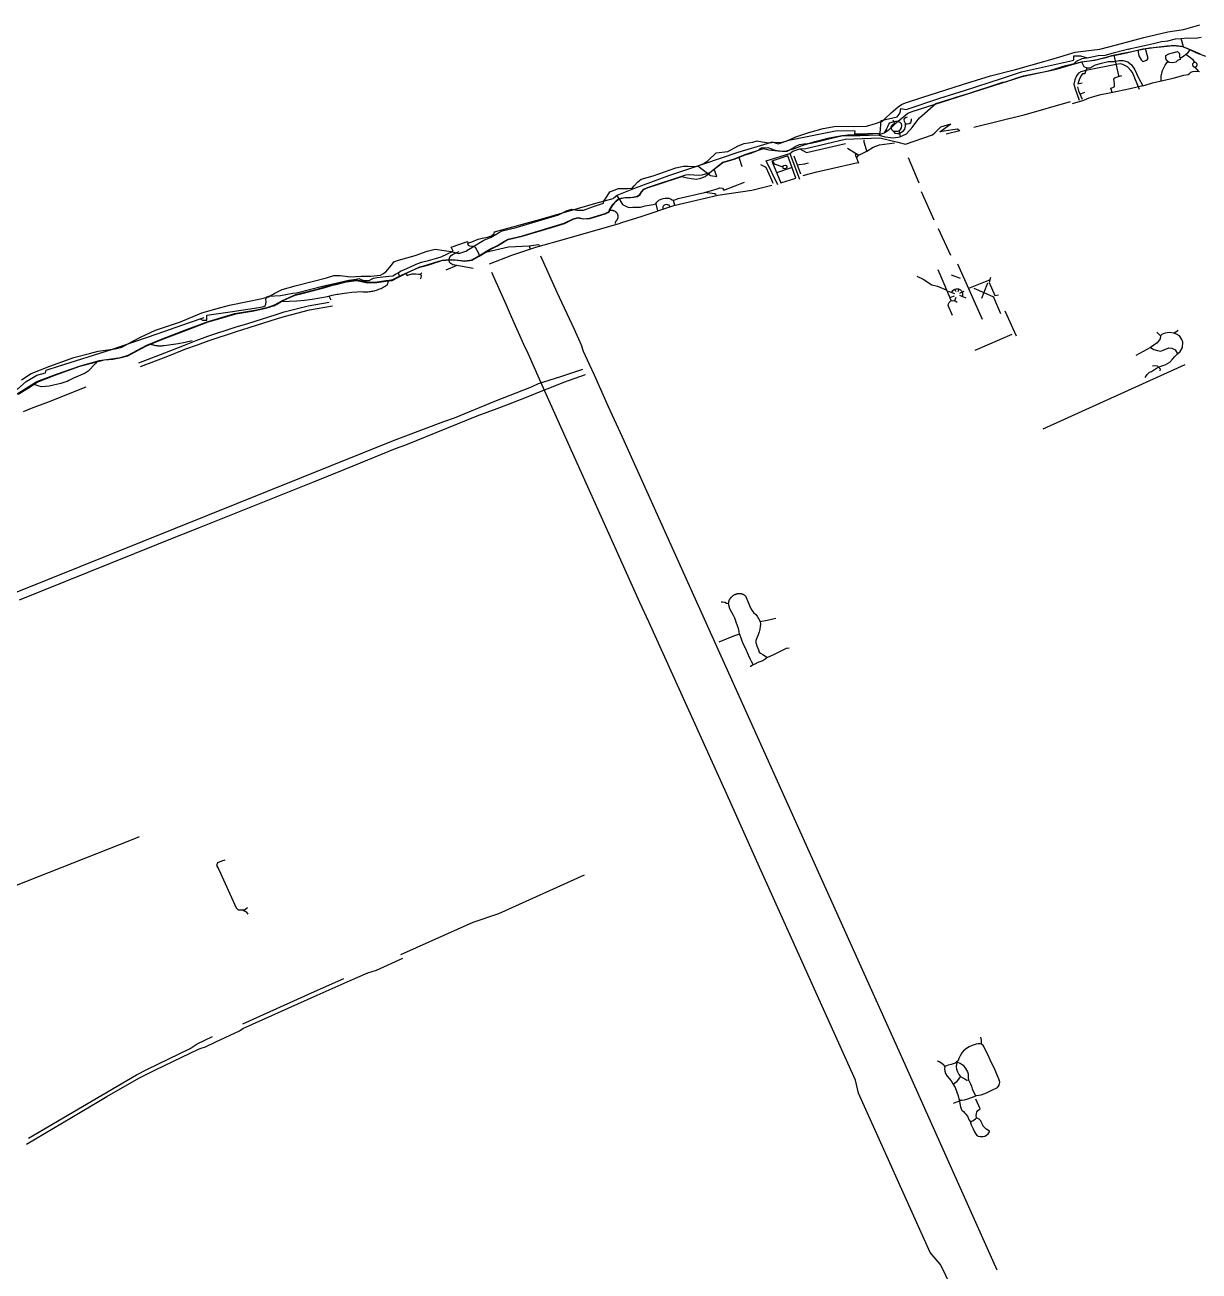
# Model space of a CAD drawing. Header units: inches. Extents: x 327545 to 344127, y 4677187 to 4689491.
# Drawn here: x 330320 to 332734, y 4685050 to 4687612 of the extents above; entities that cross this region are included whole.
import ezdxf

# ---------------------------------------------------------------- set-up
doc = ezdxf.new("R2010")
doc.units = ezdxf.units.IN
doc.header["$MEASUREMENT"] = 0
doc.layers.add('Trails', color=7, linetype='Continuous')

msp = doc.modelspace()

# ---------------------------------------------------------------- linework, layer by layer
at = {"layer": 'Trails'}
for p, q in [((332702.5035, 4687566.577), (332697.7883, 4687583.9155)), ((332476.1604, 4687530.7485), (332475.9844, 4687530.579)), ((332489.3459, 4687469.1534), (332499.5786, 4687473.1991)), ((332494.839, 4687455.8694), (332473.1144, 4687449.6097)), ((332104.7468, 4687416.6124), (332107.9218, 4687409.4687)), ((332120.6672, 4687382.0356), (332117.4468, 4687393.5936)), ((332242.5295, 4687394.0471), (332214.3514, 4687386.9034)), ((331888.8146, 4687342.2724), (331855.7287, 4687331.3834)), ((331892.677, 4687346.9277), (331913.0688, 4687294.833)), ((331915.5649, 4687304.738), (331901.6694, 4687342.0673)), ((332030.0087, 4687338.5482), (332034.5791, 4687343.799)), ((331742.8738, 4687299.8861), (331737.685, 4687315.3735)), ((331788.1051, 4687339.4467), (331794.5751, 4687320.8728)), ((331855.7287, 4687331.3834), (331874.5733, 4687287.2019)), ((331866.5419, 4687307.9082), (331896.583, 4687318.3804)), ((332030.0087, 4687338.5482), (332034.2019, 4687327.6723)), ((332159.0436, 4687285.9671), (332136.9157, 4687338.4279)), ((331874.5733, 4687287.2019), (331904.9696, 4687296.5776)), ((332189.8563, 4687210.5354), (332163.9109, 4687268.3388)), ((331531.8493, 4687256.7737), (331538.0206, 4687261.264)), ((331538.0206, 4687261.264), (331538.1632, 4687260.999)), ((331541.8505, 4687254.1498), (331538.1632, 4687260.999)), ((331617.2692, 4687243.8481), (331621.0081, 4687229.5913)), ((331653.1468, 4687251.1507), (331656.0655, 4687242.0268)), ((332224.0663, 4687137.7587), (332198.8554, 4687192.3224)), ((331356.9691, 4687157.4934), (331358.713, 4687149.839)), ((331207.9265, 4687116.6802), (331185.4369, 4687107.089)), ((331241.7314, 4687110.6474), (331207.9265, 4687116.6802)), ((332237.5547, 4687120.3704), (332288.4527, 4687006.815)), ((331087.6782, 4687102.0841), (331090.5508, 4687093.8472)), ((331133.4682, 4687099.4531), (331136.6432, 4687101.6756)), ((332224.4923, 4687097.5502), (332242.8809, 4687091.0679)), ((332304.5701, 4687087.8038), (332260.4058, 4687069.3888)), ((332224.8892, 4687044.898), (332215.6104, 4687066.0833)), ((332218.4268, 4687064.086), (332225.9237, 4687061.544)), ((332225.9237, 4687061.544), (332231.3186, 4687059.7147)), ((332231.8742, 4687067.811), (332234.1761, 4687063.2072)), ((332240.4468, 4687068.3666), (332238.5417, 4687062.8104)), ((332250.6068, 4687063.7629), (332242.1136, 4687059.7147)), ((332271.2547, 4687070.249), (332291.8398, 4687061.379)), ((332291.8398, 4687061.379), (332287.1298, 4687049.413)), ((332299.3668, 4687080.5016), (332291.8398, 4687061.379)), ((330949.9645, 4687045.5296), (330945.7331, 4687054.254)), ((332223.8151, 4687051.7487), (332231.2392, 4687054.7141)), ((332232.5092, 4687045.1097), (332234.6524, 4687051.8566)), ((332255.6868, 4687050.1103), (332247.4617, 4687053.4502)), ((332311.9345, 4687052.0589), (332326.1559, 4687018.3244)), ((332335.0856, 4687024.013), (332358.2367, 4686972.0884)), ((332682.6899, 4686977.9743), (332691.6196, 4686984.2581)), ((332349.5494, 4686975.2344), (332273.3326, 4686942.1634)), ((332647.3018, 4686979.6279), (332655.2394, 4686972.6826)), ((332634.7341, 4686948.2086), (332604.307, 4686931.6721)), ((332413.4837, 4686781.0303), (332705.8076, 4686913.1926)), ((332240.6519, 4685403.9955), (332241.7785, 4685398.8185)), ((332264.2082, 4685356.2629), (332264.3846, 4685355.4098))]:
    msp.add_line(p, q, dxfattribs=at)
for points in [[(330313.0491, 4686882.2685), (330332.7703, 4686894.7529), (330371.5555, 4686909.8656), (330420.8586, 4686927.6066), (330453.07, 4686936.1486), (330470.8191, 4686940.7482), (330505.66, 4686945.3477), (330519.4649, 4686949.2901), (330533.2697, 4686956.518), (330557.5927, 4686969.6595), (330588.4893, 4686984.1151), (330640.4219, 4687001.1991), (330683.8087, 4687019.5972), (330715.4938, 4687028.7582), (330741.1793, 4687035.5829), (330777.9194, 4687042.7326), (330804.2551, 4687048.5823), (330820.8369, 4687052.8071), (330833.8423, 4687060.2817), (330849.1235, 4687067.4314), (330878.3855, 4687075.556), (330940.1608, 4687091.4803), (330955.4421, 4687096.3551), (330968.4474, 4687096.3551), (330989.9062, 4687093.7552), (331011.6926, 4687094.9763), (331031.7351, 4687094.9763), (331051.0067, 4687097.2878), (331056.4028, 4687099.5994), (331062.5697, 4687104.2225), (331070.2784, 4687113.4686), (331075.6744, 4687120.4033), (331078.7579, 4687124.2558), (331088.0083, 4687128.1084), (331122.6973, 4687137.3546), (331147.365, 4687146.6008), (331163.5532, 4687150.4533), (331182.054, 4687148.1418), (331196.7004, 4687145.8302), (331212.1178, 4687141.9777), (331226.7642, 4687146.6008), (331241.4107, 4687155.0764), (331263.7658, 4687168.9457), (331279.1831, 4687175.1098), (331293.8296, 4687184.356), (331301.5382, 4687188.2085), (331330.0603, 4687195.1432), (331390.1878, 4687212.865), (331417.1682, 4687221.3407), (331434.8981, 4687229.8163), (331444.9193, 4687232.8984), (331455.7115, 4687230.5868), (331468.8162, 4687230.5868), (331487.317, 4687237.5215), (331509.6721, 4687245.2266), (331510.443, 4687249.0792), (331517.3808, 4687259.8664), (331522.7769, 4687268.3421), (331540.5068, 4687275.2767), (331559.7784, 4687275.2767), (331569.0288, 4687276.0472), (331572.8832, 4687280.6703), (331580.5918, 4687289.146), (331587.5296, 4687294.5395), (331612.1973, 4687301.4742), (331658.4493, 4687317.655), (331674.6375, 4687321.5076), (331683.8879, 4687321.5076), (331700.0761, 4687320.737), (331714.7225, 4687326.1306), (331725.276, 4687333.1996), (331741.1567, 4687348.3364), (331765.7293, 4687351.2008), (331787.0348, 4687363.3489), (331798.8409, 4687367.5491), (331816.8207, 4687370.7078), (331825.5584, 4687372.9784), (331835.9996, 4687371.1721), (331849.7846, 4687369.2362), (331862.0549, 4687370.2731), (331872.9306, 4687369.7971), (331885.4268, 4687372.729), (331905.2422, 4687381.8292), (331932.0198, 4687390.3942), (331961.4752, 4687398.4238), (331988.2529, 4687403.2416), (332024.8052, 4687402.7243), (332050.3754, 4687403.7717), (332069.0291, 4687409.2186), (332083.0718, 4687414.0371), (332088.3116, 4687418.8555), (332101.3063, 4687430.7968), (332115.7682, 4687442.9476), (332122.4751, 4687448.185), (332130.8588, 4687451.7464), (332166.699, 4687462.8498), (332211.7613, 4687477.305), (332248.2303, 4687489.2463), (332305.6309, 4687506.6854), (332357.044, 4687520.0681), (332415.4192, 4687536.1274), (332429.3701, 4687540.4707), (332448.088, 4687546.2982), (332479.6856, 4687555.3985), (332495.7521, 4687557.5397), (332530.5631, 4687561.8222), (332564.8384, 4687570.3871), (332621.0715, 4687585.9111), (332670.3424, 4687597.1525), (332702.4755, 4687602.5056), (332736.2153, 4687611.6059)], [(332590.2649, 4687562.0554), (332593.7322, 4687563.0551), (332606.4601, 4687565.6571), (332622.0806, 4687569.4155), (332640.5939, 4687573.4632), (332657.0823, 4687577.2217), (332670.3887, 4687578.9563), (332686.0092, 4687583.2931), (332697.2908, 4687583.8713), (332710.3079, 4687585.0278), (332727.0855, 4687584.4496), (332738.6563, 4687586.4733)], [(330295.4089, 4686847.5465), (330344.82, 4686878.344), (330385.1029, 4686893.7031), (330434.1964, 4686910.9672), (330473.8046, 4686921.6829), (330517.3419, 4686928.152), (330532.7407, 4686932.7557), (330570.8011, 4686953.0361), (330601.1291, 4686965.6545), (330652.6765, 4686985.4608), (330696.7687, 4687001.9303), (330751.4986, 4687018.1634), (330797.1666, 4687025.9042), (330820.3372, 4687031.292), (330833.0963, 4687036.3006), (330848.5744, 4687044.3175), (330863.5366, 4687051.4613), (330877.1892, 4687057.6525), (330923.9411, 4687069.3207), (330952.7146, 4687077.7344), (330981.8453, 4687084.6798), (330991.5688, 4687086.3863), (331001.6097, 4687087.4182), (331013.7541, 4687085.3148), (331025.4223, 4687082.8541), (331044.7501, 4687083.5288), (331062.6095, 4687086.0688), (331069.2771, 4687086.7832), (331076.3414, 4687088.4104), (331094.67, 4687096.944), (331114.0335, 4687106.2748), (331123.0928, 4687110.4234), (331131.9193, 4687113.9159), (331140.5553, 4687116.4348), (331146.9477, 4687118.3398), (331162.1666, 4687123.06), (331173.7447, 4687126.5525), (331178.6925, 4687128.2987), (331185.5346, 4687128.5369), (331197.9421, 4687129.1339), (331224.8521, 4687126.4099), (331239.4097, 4687128.4597), (331253.6311, 4687136.6618), (331276.4515, 4687150.7178), (331291.8691, 4687158.0978), (331306.117, 4687167.1069), (331314.0942, 4687170.9963), (331342.947, 4687178.1004), (331429.1881, 4687203.8576), (331447.365, 4687212.6683), (331457.5251, 4687215.5655), (331468.3598, 4687213.2239), (331481.4567, 4687214.3748), (331513.0877, 4687223.622), (331521.7396, 4687227.948), (331522.4539, 4687231.7183), (331529.7962, 4687242.9102), (331535.6302, 4687250.1333), (331541.4643, 4687254.5783), (331554.204, 4687257.039), (331565.1181, 4687257.039), (331573.4128, 4687258.1502), (331579.2866, 4687259.4996), (331584.7238, 4687263.1509), (331588.0178, 4687268.3499), (331592.82, 4687273.6284), (331600.2019, 4687277.4781), (331678.9631, 4687303.2405), (331686.8886, 4687304.1422), (331695.6505, 4687303.3544), (331704.8581, 4687302.8384), (331712.5305, 4687303.2381), (331728.2467, 4687308.334), (331754.9516, 4687329.6005), (331778.9229, 4687336.5855), (331801.2009, 4687344.9993), (331839.1422, 4687357.5935), (331849.9902, 4687354.6302), (331862.2139, 4687353.1485), (331874.6224, 4687352.0221), (331886.3508, 4687352.7913), (331902.4309, 4687357.6084), (331917.9832, 4687363.5626), (331944.6585, 4687371.7372), (331974.1067, 4687379.6747), (332000.7768, 4687384.596), (332037.6862, 4687383.961), (332075.5482, 4687385.6279), (332086.7401, 4687389.8347), (332096.5667, 4687395.8725), (332115.9898, 4687413.9304), (332135.5928, 4687429.865), (332144.7871, 4687433.6353), (332253.9279, 4687468.3619), (332370.8277, 4687505.7741), (332427.4487, 4687517.8126), (332460.5481, 4687528.1579), (332492.748, 4687535.725), (332508.9405, 4687538.0798), (332520.2647, 4687538.9793), (332554.1843, 4687548.0546), (332572.7846, 4687551.3619), (332585.1671, 4687554.2194), (332618.8751, 4687562.5538), (332631.9125, 4687564.0685), (332646.2331, 4687565.8214), (332668.1604, 4687568.5334), (332677.1894, 4687569.5255), (332687.4089, 4687569.4925), (332698.4077, 4687568.0187), (332716.2971, 4687560.7736), (332736.9346, 4687551.9761)], [(332232.4745, 4687470.8641), (332251.9191, 4687477.1026), (332328.3309, 4687501.4443), (332369.606, 4687514.991), (332474.1695, 4687538.2744), (332476.7095, 4687539.5444), (332477.1328, 4687548.011), (332490.6795, 4687548.2227), (332504.3928, 4687543.6982)], [(332590.2649, 4687562.0554), (332578.6901, 4687558.7183), (332557.5734, 4687553.5142), (332540.7958, 4687548.8884), (332527.2001, 4687548.0211), (332507.5298, 4687544.2626), (332493.0663, 4687541.6605), (332481.7847, 4687536.1673), (332476.1604, 4687530.7485)], [(332476.1604, 4687530.7485), (332492.95, 4687535.4183), (332509.3807, 4687537.7996), (332521.5401, 4687539.9497), (332543.1151, 4687544.864), (332554.6831, 4687548.5447), (332577.8607, 4687553.5453), (332592.6232, 4687556.5722)], [(332559.5325, 4687549.591), (332559.4234, 4687549.5674), (332569.6206, 4687504.9834)], [(332592.6232, 4687556.5722), (332608.4849, 4687559.5857), (332632.4943, 4687564.7897), (332655.9252, 4687566.8135), (332681.9595, 4687569.1265), (332700.762, 4687567.3918), (332714.3576, 4687561.0312), (332728.8211, 4687554.0925), (332747.3344, 4687547.4428)], [(332608.4849, 4687559.5857), (332610.7634, 4687548.3091), (332615.3936, 4687540.0408), (332618.7009, 4687536.4028), (332626.6384, 4687539.0486), (332629.615, 4687542.3559), (332627.6306, 4687549.9627), (332624.4961, 4687563.0561)], [(332670.39, 4687536.1194), (332666.3402, 4687542.1908), (332666.3402, 4687548.5513), (332672.1256, 4687552.3098), (332682.5393, 4687554.9119), (332690.0603, 4687556.6466), (332693.8209, 4687552.8881), (332694.3994, 4687546.8167), (332695.8457, 4687543.3473)], [(332695.8457, 4687543.3473), (332702.2097, 4687547.684), (332707.3659, 4687551.227)], [(332707.3659, 4687551.227), (332711.4663, 4687554.0445), (332716.1363, 4687560.1779)], [(332707.3659, 4687551.227), (332714.9375, 4687545.9493), (332720.7229, 4687541.0343), (332724.7727, 4687534.3847)], [(332235.2693, 4687463.2661), (332262.6117, 4687471.6209), (332318.8027, 4687489.6787), (332330.9074, 4687493.5814), (332337.059, 4687494.4412), (332360.6731, 4687502.8418), (332373.1086, 4687506.8767), (332390.6372, 4687510.4486), (332428.9358, 4687518.0554), (332443.0069, 4687521.663), (332461.678, 4687526.7205), (332476.1604, 4687530.7485)], [(332611.8888, 4687478.6484), (332597.3365, 4687513.5067), (332594.1615, 4687517.8724), (332587.4146, 4687525.413), (332577.8896, 4687530.5724), (332573.1271, 4687531.3661), (332563.8927, 4687530.0267), (332501.3385, 4687517.5778), (332491.3707, 4687515.4911), (332486.2113, 4687512.3161), (332482.2425, 4687506.7598), (332479.0675, 4687498.4254), (332477.0831, 4687490.0911), (332479.8613, 4687480.1692), (332488.1575, 4687456.9209)], [(332492.95, 4687535.4183), (332497.6959, 4687526.2895), (332503.4813, 4687523.6875), (332510.713, 4687523.3983), (332521.7054, 4687529.4698), (332533.8547, 4687532.9392), (332547.4504, 4687536.1194), (332560.4675, 4687536.6976), (332570.0134, 4687538.4323), (332578.113, 4687538.7214), (332587.6589, 4687535.5412), (332595.4691, 4687529.7589), (332601.8331, 4687520.7963), (332609.6433, 4687502.8712), (332618.6107, 4687486.6807), (332623.3186, 4687488.0251)], [(332503.4813, 4687523.6875), (332499.2413, 4687511.598), (332499.7705, 4687511.3335)], [(332656.7663, 4687496.6309), (332656.2158, 4687506.3405), (332659.1085, 4687518.1943), (332664.6046, 4687528.8915), (332670.39, 4687536.1194)], [(332695.8457, 4687543.3473), (332695.5565, 4687540.7453), (332689.7711, 4687538.4323), (332686.8784, 4687535.252), (332680.5144, 4687533.5174), (332672.7042, 4687534.6738), (332670.39, 4687536.1194)], [(332730.347, 4687529.7589), (332730.3291, 4687530.1691), (332730.2755, 4687530.5761), (332730.1866, 4687530.977), (332730.0632, 4687531.3686), (332729.906, 4687531.7479), (332729.7164, 4687532.1121), (332729.4958, 4687532.4584), (332729.2459, 4687532.7842), (332728.9685, 4687533.0869), (332728.6658, 4687533.3643), (332728.34, 4687533.6142), (332727.9937, 4687533.8348), (332727.6295, 4687534.0244), (332727.2502, 4687534.1816), (332726.8586, 4687534.305), (332726.4578, 4687534.3939), (332726.0507, 4687534.4475), (332725.6405, 4687534.4654), (332725.2303, 4687534.4475), (332724.8232, 4687534.3939), (332724.4223, 4687534.305), (332724.0307, 4687534.1816), (332723.6514, 4687534.0244), (332723.2872, 4687533.8348), (332722.9409, 4687533.6142), (332722.6152, 4687533.3643), (332722.3125, 4687533.0869), (332722.0351, 4687532.7842), (332721.7851, 4687532.4584), (332721.5645, 4687532.1121), (332721.3749, 4687531.7479), (332721.2178, 4687531.3686), (332721.0943, 4687530.977), (332721.0054, 4687530.5761), (332720.9519, 4687530.1691), (332720.9339, 4687529.7589), (332720.9519, 4687529.3487), (332721.0054, 4687528.9416), (332721.0943, 4687528.5407), (332721.2178, 4687528.1491), (332721.3749, 4687527.7698), (332721.5645, 4687527.4056), (332721.7851, 4687527.0593), (332722.0351, 4687526.7336), (332722.3125, 4687526.4308), (332722.6152, 4687526.1535), (332722.9409, 4687525.9035), (332723.2872, 4687525.6829), (332723.6514, 4687525.4933), (332724.0307, 4687525.3362), (332724.4223, 4687525.2127), (332724.8232, 4687525.1238), (332725.2303, 4687525.0702), (332725.6405, 4687525.0523), (332726.0507, 4687525.0702), (332726.4578, 4687525.1238), (332726.8586, 4687525.2127), (332727.2502, 4687525.3362), (332727.6295, 4687525.4933), (332727.9937, 4687525.6829), (332728.34, 4687525.9035), (332728.6658, 4687526.1535), (332728.9685, 4687526.4308), (332729.2459, 4687526.7336), (332729.4958, 4687527.0593), (332729.7164, 4687527.4056), (332729.906, 4687527.7698), (332730.0632, 4687528.1491), (332730.1866, 4687528.5407), (332730.2755, 4687528.9416), (332730.3291, 4687529.3487), (332730.347, 4687529.7589)], [(332725.9343, 4687525.0615), (332728.8225, 4687520.7963), (332732.9562, 4687515.9286)], [(332499.7705, 4687511.3335), (332494.8161, 4687510.77), (332491.6411, 4687507.595), (332487.9369, 4687498.5992), (332484.7619, 4687490.3971), (332493.7578, 4687492.7783)], [(332555.5883, 4687472.6122), (332553.0246, 4687481.4012), (332557.2579, 4687482.9887), (332559.6392, 4687484.047), (332560.4329, 4687486.4283), (332560.6975, 4687491.1908), (332559.11, 4687499.9221), (332561.4913, 4687503.0971), (332566.7829, 4687505.2138), (332575.5142, 4687507.595)], [(332623.3186, 4687488.0251), (332638.8596, 4687492.463), (332681.093, 4687502.293), (332703.0774, 4687508.0752), (332712.0448, 4687509.8099), (332714.6619, 4687511.8839), (332717.6121, 4687514.2798), (332721.48, 4687515.9368), (332727.5582, 4687516.305), (332735.4782, 4687515.7527)], [(331891.0008, 4687374.7996), (331990.2985, 4687394.5524), (332026.4936, 4687394.1291), (332025.8586, 4687387.9907), (332078.7754, 4687388.8374), (332080.8921, 4687415.0841), (332113.9121, 4687422.4925), (332120.0505, 4687431.1708), (332121.1088, 4687440.0608), (332132.3272, 4687437.9442), (332201.119, 4687460.8042), (332232.4745, 4687470.8641)], [(332484.4973, 4687484.3116), (332486.3494, 4687476.1095), (332493.7578, 4687458.9116)], [(332618.6107, 4687486.6807), (332592.9709, 4687480.1692), (332566.7771, 4687475.0098), (332550.1083, 4687471.4379), (332528.677, 4687467.0723), (332517.5645, 4687463.5004), (332507.6426, 4687460.7222), (332496.53, 4687456.3566), (332494.839, 4687455.8694)], [(331898.0183, 4687357.3268), (331903.892, 4687361.375), (331912.6233, 4687365.5819), (331921.7157, 4687367.3202), (331936.0429, 4687368.6299), (331945.8458, 4687370.4555), (331975.5718, 4687378.2739), (332001.7784, 4687383.984), (332012.1108, 4687385.4177), (332022.5354, 4687385.5765), (332038.2517, 4687385.5235), (332063.8105, 4687385.6294), (332076.2887, 4687385.0368), (332088.3833, 4687381.5301), (332105.8458, 4687379.4134), (332119.3396, 4687381.3978), (332132.8333, 4687387.8801), (332144.6073, 4687400.7124), (332152.2803, 4687411.1635), (332159.6886, 4687420.4239), (332193.2908, 4687450.1896), (332226.6283, 4687460.5084), (332235.2693, 4687463.2661)], [(332469.1456, 4687453.1816), (332374.2923, 4687426.1941), (332271.1046, 4687400.794)], [(332133.851, 4687421.9041), (332130.676, 4687420.8458), (332128.2947, 4687418.4645), (332127.501, 4687416.3478), (332128.0301, 4687413.4374), (332129.0885, 4687411.0562), (332130.9406, 4687408.1457)], [(332130.9406, 4687408.1457), (332134.3802, 4687408.1457), (332138.3489, 4687408.9395), (332141.5239, 4687411.0562), (332142.8468, 4687415.8187), (332143.376, 4687418.7291)], [(331913.3872, 4687356.6746), (331925.9549, 4687357.6668), (332006.653, 4687376.8492), (332078.0907, 4687379.495), (332115.1324, 4687370.5653), (332130.6767, 4687366.2658), (332186.57, 4687385.4481), (332191.2003, 4687389.7476), (332197.4841, 4687395.7008), (332203.4373, 4687401.9846), (332224.2732, 4687408.2685)], [(332088.078, 4687391.2124), (332089.9301, 4687393.3291), (332091.7822, 4687396.7686), (332092.0467, 4687398.8853), (332094.1634, 4687402.8541), (332096.5447, 4687407.8812), (332098.6613, 4687409.9978), (332104.7468, 4687412.6437), (332110.0384, 4687413.9666), (332114.0072, 4687413.4374), (332119.0343, 4687411.5853), (332121.6801, 4687408.6749), (332122.7385, 4687403.9124), (332121.9447, 4687399.9436), (332120.0926, 4687396.5041), (332117.4468, 4687393.5936), (332113.7426, 4687392.2707), (332111.0968, 4687392.2707), (332105.8051, 4687392.7999)], [(332105.8051, 4687392.7999), (332102.6301, 4687395.7103), (332101.3072, 4687400.4728), (332102.1009, 4687404.4416), (332104.4822, 4687407.0874), (332107.9218, 4687409.4687), (332111.0968, 4687410.527)], [(332105.8051, 4687392.7999), (332108.9801, 4687389.0957), (332114.2718, 4687388.5665), (332117.4468, 4687388.5665), (332120.8864, 4687390.154), (332126.4426, 4687394.1228), (332129.3531, 4687397.5624), (332130.9406, 4687403.3832), (332130.9406, 4687408.1457)], [(332242.5295, 4687394.0471), (332236.9733, 4687397.2221), (332201.2545, 4687392.0627), (332224.2732, 4687408.2685)], [(331538.0206, 4687261.264), (331575.3922, 4687276.4704), (331644.4486, 4687301.8705), (331715.8862, 4687325.683), (331786.5301, 4687350.2893), (331846.0615, 4687367.7518), (331856.3803, 4687370.9268), (331869.0803, 4687366.9581), (331891.0008, 4687374.7996)], [(331899.3192, 4687351.828), (331913.3872, 4687356.6746), (331927.2779, 4687349.3986), (332007.6452, 4687367.5887)], [(332051.4067, 4687352.2127), (332050.4542, 4687355.0702), (332045.6916, 4687370.6278), (332046.0091, 4687375.0728)], [(332051.4067, 4687352.2127), (332064.1067, 4687360.4677), (332077.283, 4687365.0715), (332108.398, 4687369.0403)], [(331534.6419, 4687247.8262), (331535.818, 4687249.2286), (331541.8505, 4687254.1498), (331554.0742, 4687256.6105), (331564.9486, 4687256.6105), (331572.1875, 4687257.4505), (331579.4743, 4687258.9123), (331585.2922, 4687262.8441), (331588.2056, 4687267.723), (331592.9681, 4687273.1205), (331599.9386, 4687276.7134), (331625.0356, 4687284.868), (331670.8583, 4687299.8288), (331679.3406, 4687297.8233), (331689.9769, 4687295.7595), (331701.0894, 4687294.3307), (331709.6619, 4687296.3945), (331719.187, 4687299.887), (331728.3821, 4687307.9662), (331737.685, 4687315.3735), (331754.8934, 4687328.9212), (331778.3091, 4687335.7475), (331801.0104, 4687344.32), (331813.0754, 4687348.2094), (331828.6444, 4687353.8079), (331831.8987, 4687357.3798), (331836.185, 4687359.9198), (331844.9163, 4687358.5704), (331847.8532, 4687359.6023), (331863.0775, 4687354.1969), (331871.6657, 4687353.0141), (331876.9838, 4687352.0616), (331887.4552, 4687351.8316), (331898.0183, 4687357.4591)], [(331868.1458, 4687283.0174), (331844.5625, 4687331.8655), (331892.677, 4687346.9277), (331899.3192, 4687351.828)], [(331904.9696, 4687296.5776), (331894.1829, 4687327.6528), (331888.8146, 4687342.2724)], [(332011.5603, 4687357.9277), (332034.5791, 4687343.799), (332041.4054, 4687347.1327), (332051.4067, 4687352.2127)], [(332027.4348, 4687348.1841), (332028.2291, 4687343.164), (332030.0087, 4687338.5482)], [(331703.98, 4687321.7142), (331729.7769, 4687302.2673), (331742.8738, 4687299.8861)], [(331832.9039, 4687324.9732), (331843.6643, 4687319.4937), (331856.2724, 4687291.8417), (331857.662, 4687286.4594)], [(331857.5461, 4687331.4561), (331860.4565, 4687325.8999), (331878.7128, 4687320.079), (331880.3003, 4687322.7248), (331883.2107, 4687323.254), (331885.0628, 4687322.4603), (331886.9149, 4687320.6082), (331886.9149, 4687318.4915), (331884.9569, 4687316.3351), (331882.3376, 4687315.8589), (331879.5594, 4687316.6526), (331879.0832, 4687317.9227), (331878.8451, 4687319.272), (331878.6863, 4687320.1452)], [(331909.388, 4687324.0217), (331912.1826, 4687324.9077), (331923.4539, 4687326.3364), (331931.2327, 4687328.2414)], [(331920.602, 4687301.96), (331932.4131, 4687305.2589), (331948.3929, 4687309.2522), (331978.7237, 4687316.752), (332032.916, 4687328.7321)], [(331541.8505, 4687254.1498), (331547.1016, 4687245.9119), (331549.0066, 4687242.4194), (331554.2454, 4687239.4031), (331558.3729, 4687237.3394), (331562.6591, 4687236.5456), (331570.2792, 4687236.8631), (331585.9954, 4687236.8631), (331595.6792, 4687239.5619), (331612.0305, 4687242.7369), (331617.2692, 4687243.8481), (331619.333, 4687247.1819), (331623.3018, 4687250.9919), (331628.5405, 4687253.3732), (331632.3505, 4687254.6432), (331636.9543, 4687255.5957), (331643.9393, 4687255.5957), (331647.7493, 4687254.0082), (331651.0831, 4687252.2619), (331653.1468, 4687251.1507), (331658.2268, 4687252.8969), (331663.4656, 4687254.6432), (331717.5994, 4687266.8669), (331741.5707, 4687273.6932)], [(331547.2323, 4687205.2004), (331589.1958, 4687218.3087), (331654.6949, 4687240.0787), (331744.8416, 4687261.6081), (331814.5861, 4687271.875), (331856.0988, 4687282.2924)], [(331741.7245, 4687262.532), (331739.0786, 4687264.5164), (331717.5994, 4687266.8669)], [(331741.5707, 4687273.6932), (331749.0667, 4687276.9518), (331754.6229, 4687275.8935), (331757.0042, 4687272.1893), (331799.8668, 4687288.5935)], [(330959.3019, 4687080.6266), (330986.3615, 4687087.0001), (331001.8132, 4687088.6935), (331006.6816, 4687090.5985), (331016.6299, 4687086.1535), (331028.1468, 4687086.3678), (331032.5918, 4687089.2253), (331036.8781, 4687090.6541), (331044.1806, 4687092.0828), (331056.2456, 4687093.8291), (331068.1519, 4687094.7816), (331076.4069, 4687096.0516), (331082.2807, 4687099.3854), (331087.6782, 4687102.0841), (331092.2819, 4687105.1004), (331100.8545, 4687108.7516), (331111.8082, 4687113.8316), (331124.5083, 4687119.5466), (331135.462, 4687123.8329), (331149.7496, 4687127.4842), (331164.5133, 4687131.6117), (331175.9434, 4687134.7867), (331189.2784, 4687140.8192), (331200.9687, 4687146.2908), (331196.7618, 4687154.5723), (331229.9936, 4687166.4256), (331231.0297, 4687162.8855), (331239.2847, 4687165.5842), (331252.3023, 4687171.458), (331260.3985, 4687173.363), (331271.5111, 4687175.268), (331279.2898, 4687178.2843), (331284.6873, 4687182.7293), (331285.9573, 4687185.9043), (331381.1207, 4687212.5187), (331493.9392, 4687245.1154), (331529.4993, 4687255.0638), (331531.8493, 4687256.7737)], [(330960.0898, 4687078.0072), (330967.7655, 4687079.818), (330981.0206, 4687083.1161), (331001.7381, 4687085.8505), (331025.1534, 4687081.3423), (331044.001, 4687081.9372), (331062.2366, 4687084.5814), (331068.9924, 4687085.1653), (331074.9788, 4687086.3963), (331088.2041, 4687092.6767), (331100.5714, 4687098.8452), (331113.3138, 4687105.0048), (331119.0711, 4687108.0739), (331125.146, 4687110.6351), (331131.9617, 4687113.3233), (331138.0153, 4687115.0801), (331145.5719, 4687117.091), (331152.578, 4687119.2923), (331158.7799, 4687121.282), (331166.3576, 4687123.6526), (331172.1572, 4687125.2825), (331179.1211, 4687127.6743), (331185.6404, 4687127.886), (331195.4489, 4687128.3229), (331209.091, 4687127.6471), (331224.4371, 4687126.0912), (331239.6769, 4687128.1234), (331254.0998, 4687136.4416), (331276.854, 4687150.0016), (331291.5922, 4687157.2836), (331306.2386, 4687166.5298), (331313.9473, 4687170.3824), (331342.4693, 4687177.317), (331402.5969, 4687195.0388), (331429.5772, 4687203.5145), (331447.3071, 4687211.9901), (331457.3284, 4687215.0722), (331468.1205, 4687212.7607), (331481.3983, 4687213.8325), (331513.3072, 4687223.1194), (331522.0812, 4687227.4004), (331522.852, 4687231.253), (331529.7898, 4687242.0402), (331534.6419, 4687247.8262)], [(331646.4743, 4687237.7273), (331644.8206, 4687240.7039), (331641.5133, 4687242.0268), (331639.529, 4687242.3575), (331636.8831, 4687242.0268), (331634.2373, 4687240.7039), (331632.5836, 4687239.0502), (331631.5914, 4687237.3966), (331631.5914, 4687234.42), (331631.5914, 4687232.4356)], [(331522.6354, 4687230.1703), (331523.8729, 4687230.494), (331524.3163, 4687230.5722), (331524.7621, 4687230.6351), (331525.2099, 4687230.6825), (331525.659, 4687230.7143), (331526.1089, 4687230.7306), (331526.5592, 4687230.7314), (331527.0092, 4687230.7165), (331527.4584, 4687230.6861), (331527.9063, 4687230.6402), (331528.3523, 4687230.5788), (331528.796, 4687230.502), (331529.2367, 4687230.41), (331529.674, 4687230.3027), (331530.1073, 4687230.1804), (331530.5361, 4687230.0431), (331530.9599, 4687229.8911), (331531.3782, 4687229.7246), (331531.7905, 4687229.5436), (331532.1963, 4687229.3485), (331532.5951, 4687229.1395), (331532.9864, 4687228.9169), (331533.3698, 4687228.6808), (331533.7448, 4687228.4316), (331534.1109, 4687228.1696), (331534.4678, 4687227.8951), (331534.8149, 4687227.6083), (331535.152, 4687227.3098), (331535.4785, 4687226.9998), (331535.7941, 4687226.6786), (331536.0984, 4687226.3468), (331536.391, 4687226.0046), (331536.6716, 4687225.6525), (331536.9399, 4687225.2909), (331537.1955, 4687224.9203), (331537.4381, 4687224.541), (331537.6674, 4687224.1535), (331537.8833, 4687223.7584), (331538.0853, 4687223.356), (331538.2733, 4687222.9469), (331538.447, 4687222.5315), (331538.6062, 4687222.1104), (331538.7508, 4687221.684), (331538.8806, 4687221.2528), (331538.9953, 4687220.8175), (331539.095, 4687220.3784), (331539.1793, 4687219.9361), (331539.2484, 4687219.4912), (331539.302, 4687219.0442), (331539.3401, 4687218.5955), (331539.3627, 4687218.1459), (331539.3697, 4687217.6957), (331539.3611, 4687217.2455), (331539.3369, 4687216.7959), (331539.2973, 4687216.3474), (331539.2421, 4687215.9006), (331539.1715, 4687215.4559), (331539.0856, 4687215.0139), (331538.9844, 4687214.5752), (331538.8681, 4687214.1402), (331538.7368, 4687213.7095), (331538.5908, 4687213.2837), (331538.43, 4687212.8631), (331538.2549, 4687212.4483), (331538.0654, 4687212.0399), (331537.862, 4687211.6382), (331537.6448, 4687211.2438), (331537.4141, 4687210.8572), (331537.1701, 4687210.4787), (331536.9132, 4687210.109), (331536.6437, 4687209.7483), (331536.3618, 4687209.3972), (331536.068, 4687209.0561), (331535.7626, 4687208.7253), (331535.4459, 4687208.4053), (331535.3225, 4687208.2764), (331535.2036, 4687208.1433), (331535.0894, 4687208.0062), (331534.9799, 4687207.8653), (331534.8754, 4687207.7208), (331534.7758, 4687207.5727), (331534.6814, 4687207.4213), (331534.5923, 4687207.2667), (331534.5085, 4687207.1092), (331534.4302, 4687206.9489), (331534.3574, 4687206.786), (331534.2903, 4687206.6207), (331534.2288, 4687206.4532), (331534.1732, 4687206.2836), (331534.1234, 4687206.1123), (331534.0795, 4687205.9394), (331534.0416, 4687205.765), (331534.0096, 4687205.5895), (331533.9838, 4687205.4129), (331533.964, 4687205.2356), (331533.9503, 4687205.0577), (331533.9427, 4687204.8795), (331533.9412, 4687204.701), (331533.9459, 4687204.5227), (331533.9566, 4687204.3446), (331533.9735, 4687204.167), (331533.9965, 4687203.99), (331534.0255, 4687203.814), (331534.0606, 4687203.639), (331534.1016, 4687203.4654), (331534.1486, 4687203.2933)], [(331275.7004, 4687120.5383), (331321.4214, 4687138.158), (331370.3634, 4687154.3687), (331434.6299, 4687172.5993), (331541.9513, 4687203.5507), (331547.2323, 4687205.2004)], [(331254.0998, 4687136.4416), (331253.8898, 4687140.3429), (331250.0798, 4687148.1217), (331246.4285, 4687153.8367), (331242.7772, 4687155.9005), (331235.316, 4687156.6942), (331232.4585, 4687157.9642), (331231.0297, 4687162.8855)], [(331207.9265, 4687116.6802), (331200.3197, 4687118.3338), (331193.7052, 4687122.3026), (331191.8428, 4687128.1623), (331194.6973, 4687135.8625), (331199.6583, 4687139.8313), (331213.2182, 4687145.7844)], [(331267.3965, 4687144.2742), (331314.1826, 4687155.5764), (331356.9691, 4687157.4934), (331376.1349, 4687160.3689), (331378.0442, 4687158.1324)], [(332319.0623, 4685051.1396), (332124.0969, 4685488.3529), (331549.0034, 4686763.8618), (331520.2696, 4686826.4491), (331491.6072, 4686891.6325), (331481.0167, 4686913.4239), (331468.9913, 4686940.1337), (331464.8241, 4686953.1115), (331450.227, 4686985.4886), (331414.882, 4687061.7814), (331381.1629, 4687136.4955)], [(330963.9505, 4687058.1446), (330972.189, 4687059.5727), (330982.2965, 4687061.0045), (330992.4434, 4687062.1232), (331002.6201, 4687062.9277), (331012.8167, 4687063.4173), (331015.3507, 4687063.1799), (331017.8913, 4687063.03), (331020.4356, 4687062.9675), (331022.9805, 4687062.9927), (331025.5231, 4687063.1054), (331028.0603, 4687063.3055), (331030.5891, 4687063.5929), (331033.1064, 4687063.9671), (331035.6095, 4687064.4277), (331038.0952, 4687064.9741), (331040.5606, 4687065.6058), (331043.0028, 4687066.322), (331045.4189, 4687067.1217), (331047.8061, 4687068.0042), (331050.1615, 4687068.9683), (331052.4823, 4687070.0128), (331054.7658, 4687071.1366), (331057.0092, 4687072.3384), (331059.21, 4687073.6166), (331061.3655, 4687074.9698), (331063.4732, 4687076.3964), (331065.5305, 4687077.8946), (331066.5082, 4687079.4475), (331067.3549, 4687082.0934), (331067.302, 4687083.7867), (331067.038, 4687084.9964)], [(331103.2211, 4687100.1261), (331106.0044, 4687096.4369), (331109.3382, 4687098.0244), (331116.4819, 4687100.0881), (331123.467, 4687100.0881), (331130.452, 4687099.1356), (331133.4682, 4687099.4531)], [(331133.4682, 4687099.4531), (331134.7382, 4687095.4844), (331134.262, 4687091.8331), (331132.8332, 4687089.1343)], [(332181.4176, 4685087.9939), (332034.4671, 4685415.1813), (332027.7202, 4685441.8514), (331824.7006, 4685893.6768), (331769.2703, 4686016.2453), (331698.0311, 4686173.6727), (331602.9969, 4686384.0786), (331584.8403, 4686424.1004), (331524.5575, 4686558.2233), (331449.6142, 4686724.5142), (331392.1995, 4686852.5067), (331378.0442, 4686883.5291), (331354.7608, 4686935.9829), (331346.0296, 4686954.8345), (331320.9602, 4687011.1909), (331310.1785, 4687035.5326), (331280.082, 4687102.2739)], [(332154.1484, 4687095.1587), (332166.8131, 4687089.2158), (332184.6725, 4687077.3095), (332196.6317, 4687074.5579), (332215.6104, 4687066.0833)], [(332215.6104, 4687066.0833), (332209.9402, 4687079.0293), (332197.6744, 4687108.3156)], [(332305.4595, 4687092.4285), (332302.9213, 4687082.2249), (332314.4171, 4687055.2779), (332321.6582, 4687056.9001)], [(330680.1994, 4687007.0784), (330685.318, 4687004.7145), (330694.5784, 4687004.7145), (330694.0493, 4687015.0333), (330741.939, 4687021.9125), (330801.4703, 4687030.3792), (330811.5245, 4687032.7604), (330813.9058, 4687034.6125), (330815.4933, 4687037.5229), (330816.5516, 4687042.0209), (330815.7579, 4687047.63), (330817.4512, 4687052.2867), (330821.8962, 4687054.1917), (330845.3912, 4687055.4617), (330871.2146, 4687060.1184), (330878.4113, 4687060.7534), (330935.1381, 4687074.9351), (330959.3019, 4687080.6266)], [(330847.2817, 4687042.9376), (330861.5326, 4687049.6052), (330875.6374, 4687055.8467), (330890.1366, 4687059.5508), (330937.7088, 4687071.8804), (330952.7371, 4687076.2725), (330960.0898, 4687078.0072)], [(332225.9237, 4687061.544), (332226.5561, 4687063.6835), (332228.3817, 4687065.5885), (332230.8424, 4687067.5729), (332232.5092, 4687068.5254), (332234.6524, 4687068.8429), (332237.113, 4687068.9222), (332239.4942, 4687068.7635), (332241.3993, 4687068.0491), (332243.7011, 4687066.8585), (332245.9236, 4687064.636), (332247.1751, 4687062.1272), (332248.1461, 4687058.921), (332248.1461, 4687056.6191), (332248.0668, 4687055.4285), (332247.4617, 4687053.4502)], [(332291.8398, 4687061.379), (332311.9345, 4687052.7203), (332311.9345, 4687052.0589)], [(330554.335, 4686916.7132), (330607.8471, 4686937.3508), (330648.5599, 4686953.292), (330672.0629, 4686962.6693), (330696.4987, 4686971.4452), (330752.7866, 4686989.9929), (330778.3945, 4686997.8641), (330836.7937, 4687016.343), (330852.9863, 4687021.4627), (330902.5164, 4687034.4008), (330946.0673, 4687041.873)], [(330557.6718, 4686909.445), (330610.4149, 4686929.5566), (330650.8301, 4686945.3655), (330674.8411, 4686954.0968), (330699.2768, 4686962.8727), (330755.5647, 4686981.4204), (330781.0053, 4686989.4849), (330839.5719, 4687007.7704), (330855.7644, 4687012.8901), (330905.2945, 4687025.8283), (330952.483, 4687033.9246)], [(330578.2616, 4686955.2887), (330601.738, 4686965.1098), (330652.699, 4686984.0915), (330696.9904, 4687001.0778), (330728.37, 4687010.3912), (330753.5883, 4687017.7567), (330790.5472, 4687023.9908), (330815.5239, 4687029.4412), (330833.246, 4687034.9809), (330846.2513, 4687042.4556), (330847.2817, 4687042.9376)], [(330847.2817, 4687042.9376), (330863.213, 4687043.4294), (330879.1208, 4687044.4247), (330894.9892, 4687045.9225), (330910.8023, 4687047.9213), (330926.5443, 4687050.4192), (330942.1994, 4687053.4136), (330952.1309, 4687055.7754), (330962.1306, 4687057.8291), (330963.9505, 4687058.1446)], [(332227.3498, 4687014.2328), (332218.6186, 4687034.7115), (332218.9361, 4687038.0453), (332220.5236, 4687040.7441), (332222.7461, 4687042.9666), (332224.8892, 4687044.898), (332227.0022, 4687044.4515)], [(332227.0022, 4687044.4515), (332230.4534, 4687044.9589), (332233.0728, 4687044.4033), (332236.7241, 4687041.3076)], [(332247.4617, 4687053.4502), (332247.4105, 4687053.471), (332242.5899, 4687055.4285)], [(329866.1033, 4686605.1411), (329921.1998, 4686635.6201), (329937.604, 4686659.9618), (329961.6811, 4686681.1285), (329956.3895, 4686688.0077), (329964.8562, 4686697.0035), (330046.6126, 4686741.9828), (330096.3543, 4686769.4995), (330119.3731, 4686781.9349), (330154.8274, 4686798.8683), (330204.04, 4686820.8288), (330222.0317, 4686829.56), (330301.4068, 4686865.5434), (330305.111, 4686862.633), (330322.5735, 4686878.508), (330344.7986, 4686891.7372), (330362.7903, 4686896.2352), (330363.8486, 4686901.5268), (330389.5133, 4686910.2581), (330497.9926, 4686944.3894), (330592.4491, 4686976.6687), (330658.595, 4686999.6874), (330688.7576, 4687010.0062)], [(330664.2584, 4686961.9706), (330649.9413, 4686958.7495), (330635.5216, 4686956.0249), (330621.0163, 4686953.7998), (330606.4428, 4686952.0771), (330604.7412, 4686951.8216), (330603.032, 4686951.623), (330601.3171, 4686951.4815), (330599.5985, 4686951.3973), (330597.878, 4686951.3705), (330596.1576, 4686951.4012), (330594.4392, 4686951.4892), (330592.7246, 4686951.6345), (330591.0159, 4686951.837), (330589.3149, 4686952.0964), (330587.6235, 4686952.4123), (330585.9435, 4686952.7846), (330584.2769, 4686953.2127), (330582.6256, 4686953.6961), (330580.9912, 4686954.2344), (330579.3758, 4686954.8269), (330578.2616, 4686955.2887)], [(332655.2394, 4686972.6826), (332654.5779, 4686966.3987), (332648.294, 4686957.7998), (332634.7341, 4686948.2086)], [(332682.6899, 4686977.9743), (332673.4295, 4686978.9665), (332668.4686, 4686978.305), (332662.1847, 4686977.3128), (332657.8852, 4686975.3284), (332655.2394, 4686972.6826)], [(332690.2967, 4686935.6409), (332695.5884, 4686940.2711), (332700.3329, 4686948.4535), (332700.8801, 4686959.4534), (332699.2264, 4686965.0758), (332694.2655, 4686972.3519), (332688.211, 4686975.4998), (332682.6899, 4686977.9743)], [(330306.3942, 4686852.615), (330325.4581, 4686864.4423), (330345.1794, 4686876.9267), (330383.9645, 4686892.0395), (330433.2676, 4686909.7805), (330465.479, 4686918.3225), (330483.2282, 4686922.922), (330500.9844, 4686924.5756), (330518.0691, 4686927.5215), (330531.8739, 4686931.464), (330545.6788, 4686938.6918), (330570.0017, 4686951.8333), (330578.2616, 4686955.2887)], [(332634.7341, 4686948.2086), (332641.6794, 4686944.2398), (332648.9555, 4686942.2555), (332655.5701, 4686940.9325), (332661.854, 4686943.9091), (332667.1456, 4686945.8935), (332672.4373, 4686947.8779), (332678.3904, 4686946.8857), (332685.3358, 4686943.5784), (332690.2967, 4686935.6409)], [(332650.9399, 4686908.1903), (332654.5779, 4686909.5132), (332660.2003, 4686911.1669), (332664.8305, 4686912.8205), (332669.4607, 4686915.4663), (332674.091, 4686918.4429), (332679.7134, 4686924.7268), (332684.3436, 4686930.0185), (332690.2967, 4686935.6409)], [(330467.6204, 4686918.8774), (330465.668, 4686915.3144), (330450.0575, 4686899.8362), (330448.3377, 4686898.2487), (330444.369, 4686895.7352), (330419.895, 4686885.1518), (330415.6616, 4686883.1674), (330410.7668, 4686880.6539), (330406.7981, 4686878.4049), (330402.1679, 4686876.8174), (330394.2303, 4686874.3039), (330370.0209, 4686869.1445), (330362.4803, 4686867.9538), (330354.2782, 4686867.557), (330349.2511, 4686868.7476), (330345.2823, 4686870.2028), (330341.3136, 4686871.658), (330339.7768, 4686873.5066)], [(332623.732, 4686886.9064), (332627.4581, 4686892.646), (332630.1039, 4686895.6226), (332632.419, 4686897.6069), (332636.7185, 4686898.9299), (332640.6872, 4686901.5757), (332644.9867, 4686904.5523), (332650.9399, 4686908.1903)], [(332638.7029, 4686910.8361), (332643.6638, 4686911.4976), (332647.9633, 4686910.5054), (332650.9399, 4686908.1903)], [(332650.9399, 4686908.1903), (332654.2472, 4686904.2215), (332653.4734, 4686900.2486)], [(330303.9559, 4686446.0338), (331078.2357, 4686756.8872), (331097.8149, 4686764.494), (331181.2249, 4686796.3102), (331203.45, 4686803.6524), (331286.4632, 4686837.916), (331362.1262, 4686867.5963), (331376.0248, 4686874.6931), (331421.9327, 4686888.8793), (331467.2401, 4686903.9297)], [(330309.1898, 4686429.6911), (330591.7067, 4686543.2948), (330609.8572, 4686550.7032), (330679.0326, 4686578.294), (330891.9644, 4686663.6302), (330911.8611, 4686671.409), (330976.6465, 4686697.4969), (330995.1343, 4686704.9714), (331082.2374, 4686740.9986), (331103.305, 4686748.2221), (331187.7734, 4686782.5518), (331250.3475, 4686808.0842), (331291.4241, 4686822.9009), (331311.334, 4686830.4415), (331351.4846, 4686846.515), (331384.7561, 4686859.678), (331402.888, 4686866.6527), (331428.1187, 4686876.9873), (331472.7302, 4686893.214)], [(330317.1444, 4686816.5228), (330333.6481, 4686823.4146), (330368.4922, 4686836.9564), (330446.3357, 4686867.2246)], [(331767.178, 4686421.4258), (331763.0652, 4686422.3044), (331758.9986, 4686423.8106), (331754.3295, 4686425.1661), (331751.6503, 4686425.0444)], [(331767.178, 4686421.4258), (331767.0755, 4686422.4684), (331767.0572, 4686422.748), (331767.0479, 4686423.028), (331767.0477, 4686423.3081), (331767.0565, 4686423.5881), (331767.0745, 4686423.8677), (331767.1015, 4686424.1465), (331767.1375, 4686424.4244), (331767.1825, 4686424.7009), (331767.2365, 4686424.9758), (331767.2993, 4686425.2488), (331767.371, 4686425.5196), (331767.6064, 4686426.3044), (331767.8688, 4686427.0805), (331768.1577, 4686427.8472), (331768.4729, 4686428.6035), (331768.814, 4686429.3484), (331769.1806, 4686430.0811), (331769.5722, 4686430.8008), (331769.9884, 4686431.5065), (331770.4287, 4686432.1975), (331770.8926, 4686432.8728), (331771.3795, 4686433.5318), (331771.8887, 4686434.1736), (331772.4199, 4686434.7974), (331772.9722, 4686435.4026), (331773.545, 4686435.9884), (331774.1377, 4686436.554), (331774.7496, 4686437.0989), (331775.3799, 4686437.6224), (331776.0278, 4686438.1238), (331776.6927, 4686438.6026), (331777.3736, 4686439.0582), (331778.0699, 4686439.4901), (331778.7807, 4686439.8976), (331779.505, 4686440.2805), (331780.2422, 4686440.6381), (331780.9912, 4686440.9701), (331781.7513, 4686441.276), (331782.5214, 4686441.5556), (331783.3007, 4686441.8085), (331784.0883, 4686442.0343), (331784.8832, 4686442.2329), (331785.6844, 4686442.4039), (331786.4911, 4686442.5472), (331787.3023, 4686442.6627), (331788.1169, 4686442.75), (331788.9341, 4686442.8093), (331789.7528, 4686442.8403), (331790.5721, 4686442.8431), (331791.391, 4686442.8176), (331792.2118, 4686442.6344), (331793.0258, 4686442.423), (331793.832, 4686442.1835), (331794.6295, 4686441.9163), (331795.4172, 4686441.6218), (331796.1943, 4686441.3002), (331796.9598, 4686440.9519), (331797.7128, 4686440.5774), (331798.4524, 4686440.177), (331799.1777, 4686439.7514), (331799.8879, 4686439.301), (331800.5822, 4686438.8262), (331801.2595, 4686438.3278), (331801.9193, 4686437.8063), (331804.6351, 4686431.3413), (331808.7017, 4686421.4007), (331811.5634, 4686414.3218), (331814.5757, 4686408.1465), (331818.3411, 4686403.4775), (331822.8596, 4686399.7121), (331825.8719, 4686395.9467), (331828.4323, 4686391.2776), (331831.7459, 4686385.253)], [(331789.7242, 4686359.1965), (331788.8205, 4686364.6187), (331787.3143, 4686370.7939), (331785.3563, 4686376.5173), (331782.4946, 4686384.0481), (331780.1317, 4686392.1861), (331777.0149, 4686397.2665), (331773.5194, 4686403.6442), (331771.1823, 4686408.4649), (331769.1897, 4686413.3128), (331768.8246, 4686414.2948), (331768.4914, 4686415.2881), (331768.1904, 4686416.2916), (331767.9219, 4686417.3043), (331767.6862, 4686418.3251), (331767.4835, 4686419.353), (331767.314, 4686420.3869), (331767.178, 4686421.4258)], [(331831.7459, 4686385.253), (331832.6496, 4686379.8308), (331832.0471, 4686375.0111), (331831.5953, 4686369.2878), (331829.9385, 4686363.5644), (331828.1311, 4686357.5397), (331825.8719, 4686353.0213), (331824.5163, 4686349.2559), (331823.3114, 4686345.9424), (331822.8596, 4686341.7251), (331825.1188, 4686334.9474), (331828.7336, 4686326.6636), (331829.9385, 4686322.2957), (331832.499, 4686319.8859), (331837.7705, 4686317.0242), (331845.3013, 4686312.2045), (331846.205, 4686310.9996)], [(331831.7459, 4686385.253), (331846.0544, 4686387.9641), (331864.1008, 4686391.785)], [(331789.7242, 4686359.1965), (331777.0725, 4686354.8287), (331746.7117, 4686342.5218)], [(331789.7242, 4686359.1965), (331792.5859, 4686349.7077), (331795.8994, 4686341.7251), (331802.8277, 4686326.2117), (331807.0449, 4686316.4217), (331811.2622, 4686307.686), (331813.2202, 4686303.6194), (331816.0819, 4686298.4985), (331817.5989, 4686296.2562)], [(331846.205, 4686310.9996), (331861.2665, 4686317.9279), (331876.3281, 4686325.6093), (331885.8168, 4686329.9771), (331891.4189, 4686331.1804)], [(331817.5989, 4686296.2562), (331815.9313, 4686295.6368), (331811.6475, 4686292.2106)], [(331846.205, 4686310.9996), (331841.6865, 4686307.2342), (331835.0594, 4686303.6194), (331827.378, 4686300.6071), (331821.2028, 4686297.5948), (331817.5989, 4686296.2562)], [(330555.3044, 4685942.5655), (330542.1994, 4685936.6488), (329833.9969, 4685657.7283)], [(330731.2005, 4685894.2706), (330724.3989, 4685892.2701), (330716.397, 4685888.6692), (330714.3965, 4685883.468), (330718.7975, 4685875.466), (330754.4062, 4685796.2469), (330758.4071, 4685792.2459), (330772.0104, 4685792.2459), (330777.5501, 4685796.758)], [(331093.1605, 4685700.6493), (331241.9487, 4685766.6107), (331294.7903, 4685784.7213), (331470.6773, 4685863.9552)], [(330766.8092, 4685792.2459), (330775.2112, 4685788.2449), (330778.412, 4685783.4438)], [(330988.807, 4685646.8515), (331025.3196, 4685662.9249), (331043.2451, 4685668.1505), (331097.4848, 4685693.1537)], [(330767.9735, 4685558.2363), (330915.5973, 4685624.1265), (330976.0602, 4685650.9333)], [(330712.4855, 4685520.8183), (330761.2569, 4685543.378), (330768.0514, 4685548.5215), (330921.0735, 4685616.8212), (330988.807, 4685646.8515)], [(330327.807, 4685322.6767), (330549.6606, 4685453.0107), (330572.4016, 4685464.9214), (330659.9814, 4685507.1148), (330674.6721, 4685517.126), (330705.6284, 4685531.8104)], [(332287.2646, 4685516.2235), (332287.2646, 4685520.5626), (332287.2117, 4685524.3726), (332285.783, 4685530.4052)], [(330323.1239, 4685310.5323), (330471.8015, 4685398.3662), (330488.4571, 4685408.7908), (330554.6183, 4685446.3155), (330588.7132, 4685463.5623), (330660.0318, 4685497.9318), (330677.0313, 4685506.0677), (330682.323, 4685508.1182), (330691.2527, 4685510.6979), (330712.4855, 4685520.8183)], [(332287.2646, 4685516.2235), (332284.3013, 4685517.0172), (332280.3325, 4685517.0172), (332275.9404, 4685516.3822), (332271.8406, 4685514.8999), (332267.8442, 4685513.1543), (332261.6, 4685510.4555), (332255.9379, 4685507.3334), (332250.17, 4685502.6768), (332246.8891, 4685498.1788), (332243.5025, 4685491.9347), (332240.6979, 4685486.4313), (332238.74, 4685481.7217), (332235.6625, 4685479.5463)], [(332275.3522, 4685410.0291), (332276.503, 4685410.5108), (332286.0281, 4685411.7345), (332297.5375, 4685416.0671), (332308.5023, 4685421.2939), (332319.7629, 4685427.1783), (332323.5518, 4685431.6445), (332324.4408, 4685437.7405), (332323.5708, 4685442.4628), (332319.8402, 4685451.0353), (332314.2839, 4685464.2116), (332304.7589, 4685483.976), (332299.8377, 4685494.6916), (332295.308, 4685503.8939), (332291.8155, 4685511.408), (332289.8576, 4685514.7947), (332287.2646, 4685516.2235)], [(332195.6029, 4685481.8877), (332199.6874, 4685480.1871), (332205.7728, 4685476.8534), (332209.8374, 4685473.5075), (332211.3455, 4685467.9513), (332210.9195, 4685465.4453), (332211.7423, 4685460.4635), (332213.171, 4685455.6216), (332216.5841, 4685450.1447), (332224.4719, 4685440.8647), (332227.8586, 4685434.7264), (332233.1503, 4685426.8947), (332238.8653, 4685410.173), (332240.6519, 4685403.9955)], [(332235.6625, 4685479.5463), (332232.6016, 4685477.3826), (332224.601, 4685474.3939), (332218.4495, 4685472.8064), (332214.7585, 4685471.3379), (332210.6482, 4685470.5332)], [(332236.656, 4685478.1891), (332235.9187, 4685474.9318), (332234.8803, 4685470.5323), (332235.5893, 4685465.0179), (332237.9096, 4685458.9826), (332240.6203, 4685453.9749), (332243.5523, 4685449.7877)], [(332235.6625, 4685479.5463), (332243.4723, 4685476.7572), (332249.6663, 4685472.6769), (332254.3345, 4685466.3784), (332258.0691, 4685459.1468), (332259.7031, 4685455.4144), (332259.8939, 4685451.5987), (332259.4705, 4685447.7179), (332260.4626, 4685442.9554), (332262.2706, 4685438.6185), (332264.4314, 4685434.2242), (332266.472, 4685429.5207), (332267.9371, 4685424.5669), (332269.7892, 4685419.8043), (332272.3358, 4685414.4796), (332274.1879, 4685411.1392), (332275.3522, 4685410.0291)], [(332243.5523, 4685449.7877), (332240.769, 4685445.9144), (332237.9636, 4685441.507), (332235.2079, 4685438.3016), (332230.9169, 4685434.8648), (332229.0967, 4685433.7167)], [(332243.5523, 4685449.7877), (332248.4511, 4685447.2058), (332252.4938, 4685444.6322), (332256.9238, 4685442.3638), (332260.3895, 4685442.7005)], [(332241.7785, 4685398.8185), (332238.2542, 4685397.8775), (332235.3967, 4685396.925), (332232.4863, 4685395.655), (332228.5705, 4685394.1204)], [(332240.6519, 4685403.9955), (332243.3308, 4685400.8204), (332246.9027, 4685400.7874), (332251.8306, 4685401.4488), (332256.7915, 4685402.8048), (332266.5481, 4685406.3436), (332275.3522, 4685410.0291)], [(332241.7785, 4685398.8185), (332242.7769, 4685394.2307), (332243.7691, 4685387.153), (332245.1581, 4685383.052), (332246.8118, 4685380.7369), (332249.8545, 4685377.4296), (332252.8972, 4685374.3869), (332255.1462, 4685372.0056), (332257.9904, 4685368.103), (332261.8269, 4685359.6363), (332264.2082, 4685356.2629)], [(332276.5695, 4685364.8177), (332276.7759, 4685365.391), (332276.2467, 4685369.3598), (332276.5775, 4685372.9317), (332277.7681, 4685376.7681), (332279.554, 4685379.4801), (332282.0676, 4685382.1259), (332283.9858, 4685383.052), (332275.1116, 4685403.0667)], [(332264.3846, 4685355.4098), (332266.9863, 4685357.5196), (332269.9629, 4685359.504), (332274.7915, 4685362.5467), (332276.1806, 4685363.7374), (332276.5695, 4685364.8177)], [(332264.3846, 4685355.4098), (332264.605, 4685354.3446), (332266.0602, 4685350.2436), (332269.8306, 4685342.1076), (332272.9394, 4685335.5592), (332274.5931, 4685332.318), (332275.8498, 4685330.2014), (332277.7019, 4685328.217), (332280.4801, 4685327.1586), (332284.1842, 4685326.2326), (332290.6665, 4685326.3649), (332293.6431, 4685327.0925), (332297.3473, 4685328.7462), (332300.5884, 4685331.5904), (332303.565, 4685336.1545), (332303.8056, 4685336.9191), (332301.1598, 4685338.8043), (332298.2824, 4685340.7225), (332296.0996, 4685342.277), (332294.4459, 4685343.666), (332291.8332, 4685345.8488), (332290.6095, 4685347.6348), (332289.6834, 4685349.5199), (332288.5259, 4685352.0666), (332287.666, 4685353.8856), (332286.4423, 4685356.366), (332285.3839, 4685358.5158), (332283.4326, 4685360.6325), (332281.9444, 4685361.9885), (332280.5222, 4685362.8814), (332278.3063, 4685364.1051), (332277.4134, 4685364.502), (332276.5695, 4685364.8177)], [(332409.2243, 4684605.1019), (332210.6799, 4685046.478), (332201.7152, 4685063.819), (332181.4176, 4685087.9939)]]:
    msp.add_lwpolyline(points, dxfattribs=at)

doc.saveas('drawing.dxf')
